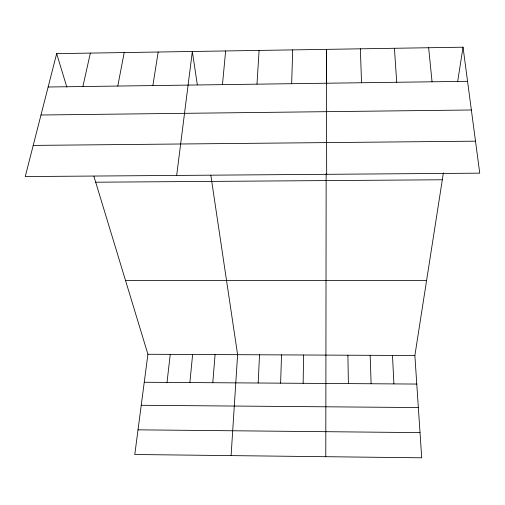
<?xml version="1.0" encoding="UTF-8"?>
<svg xmlns="http://www.w3.org/2000/svg" width="505" height="505" viewBox="0 0 505 505"><rect width="100%" height="100%" fill="white"/><g stroke="black" fill="none" stroke-linecap="round" stroke-linejoin="round"><path stroke-width="0.76" d="M326.154 173.682L325.788 456.703M326.375 83.773L326.457 49.357L326.666 174.313M303.145 383.308L303.587 354.996M291.663 83.697L292.704 49.894M280.622 383.156L281.531 354.889M258.175 383.011L259.532 354.788M256.982 84.165L259.097 50.424M231.094 455.611L237.609 354.687L210.831 175.304M212.794 382.714L215.079 354.579M222.459 84.638L225.647 50.954M189.874 382.563L192.626 354.472M167.029 382.411L170.236 354.371M176.668 175.431L192.342 51.478L197.31 84.752M93.867 176.176L147.915 354.264L134.785 454.5L421.7 457.808L414.87 355.52L443.409 172.798M457.612 81.867L463.028 47.192L56.667 53.631L25.25 176.561L479.75 173.171L463.028 47.192M152.851 85.579L158.191 52.021M117.785 86.058L124.192 52.558M82.877 86.532L90.357 53.094M48.139 86.999L467.561 81.311M40.981 115.001L471.361 109.989M33.21 145.408L475.502 141.173M95.697 182.21L442.323 179.774M125.556 280.591L426.592 280.496M147.915 354.264L414.87 355.52M144.247 382.26L416.776 384.059M141.23 405.288L418.348 407.554M138.01 429.837L420.021 432.615M56.667 53.631L66.849 87.163M428.65 47.741L432.046 81.791M394.43 48.278L396.703 82.271M392.48 355.413L393.913 383.907M360.368 48.821L361.529 82.751M370.159 355.305L371.118 383.756M347.901 355.204L348.393 383.604"/></g></svg>
